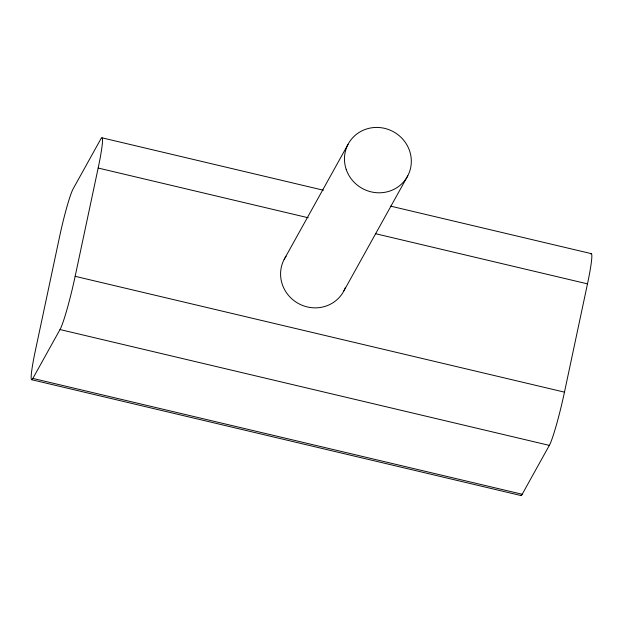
<?xml version="1.0" encoding="UTF-8"?>
<svg xmlns="http://www.w3.org/2000/svg" width="623" height="623" viewBox="0 0 623 623"><rect width="100%" height="100%" fill="white"/><g stroke="black" fill="none" stroke-linecap="round" stroke-linejoin="round"><path stroke-width="0.93" d="M32.863 378.426L60.003 329.551A44.724 3.598 -76.7 0 0 75.149 276.316L98.161 168.039A41.78 3.364 -76.7 0 0 100.724 139.163L73.187 188.753A39.942 3.216 -76.7 0 0 59.668 236.304L35.309 350.881A39.864 3.208 -76.7 0 0 32.863 378.426L522.191 494.265L549.33 445.383A44.724 3.598 -76.7 0 0 564.469 392.147L587.489 283.87A41.78 3.364 -76.7 0 0 590.736 253.966M284.127 259.464L348.016 144.411M343.888 290.879L407.777 175.826M101.938 137.8L323.415 190.225M390.613 206.135L591.266 253.631M98.161 168.039L308.276 217.777M375.474 233.68L587.489 283.87M75.149 276.316L564.469 392.147M60.003 329.551L549.33 445.383M31.711 379.726L521.03 495.558M345.43 287.444A33.759 32.349 29 0 1 299.017 303.845A33.759 32.349 29 0 1 286.074 256.248M522.191 494.265A39.864 3.208 -76.7 0 1 520.688 495.215M346.162 169.285A33.759 32.349 29 0 0 402.871 182.71A33.759 32.349 29 0 0 384.64 128.361A33.759 32.349 29 0 0 346.162 169.285"/></g></svg>
